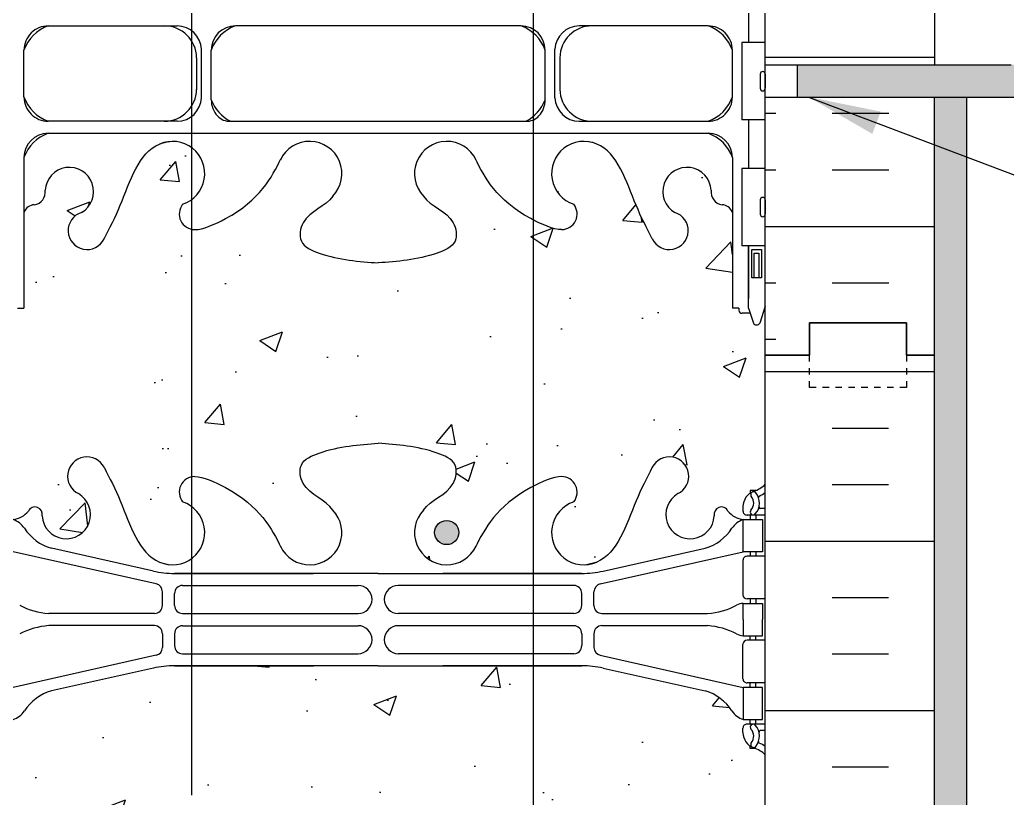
# Model space of a CAD drawing. Header units: inches. Extents: x 56 to 174, y 53 to 139.
# Drawn here: x 136.2 to 151.5, y 81.92 to 93.99 of the extents above; entities that cross this region are included whole.
import ezdxf

# ---------------------------------------------------------------- set-up
doc = ezdxf.new("R2010")
doc.units = ezdxf.units.IN
doc.header["$LTSCALE"] = 0.5
doc.header["$MEASUREMENT"] = 0
doc.linetypes.add('DASHED2', pattern=[0.375, 0.25, -0.125])
for name, color, linetype in [('HATCH', 12, 'Continuous'), ('line25', 2, 'Continuous'), ('LINE3', 3, 'Continuous'), ('LINE50', 5, 'Continuous'), ('LINE9', 9, 'Continuous'), ('TEXT', 4, 'Continuous'), ('Web_Edge', 9, 'Continuous')]:
    doc.layers.add(name, color=color, linetype=linetype)
doc.styles.add('DIM', font='romans.shx', dxfattribs={"width": 0.7})
doc.dimstyles.new('ext_12', dxfattribs={"dimscale": 12, "dimtxt": 0.09375, "dimasz": 0.09375, "dimexe": 0.09375, "dimexo": 0.0625, "dimgap": 0.0625, "dimtad": 1, "dimdec": 1, "dimzin": 3, "dimdsep": 46, "dimlunit": 4, "dimtxsty": 'DIM', "dimcen": 0.09, "dimdle": 0.09375, "dimclrt": 4, "dimadec": 0, "dimazin": 0, "dimtfac": 1, "dimtdec": 1, "dimtmove": 2, "dimatfit": 3, "dimfxl": 1, "dimfrac": 2, "dimtolj": 1, "dimtzin": 0, "dimarcsym": 0})

msp = doc.modelspace()

# ---------------------------------------------------------------- hatches: boundary and pattern name
at = {"layer": 'HATCH'}
h = msp.add_hatch(dxfattribs=at)
h.set_pattern_fill('AR-CONC', color=256, scale=0.5)
h.set_pattern_definition([(49.99999999999999, (0, 0), (3.586300913003767, -0.3137606749129755), [0.375, -4.125]), (355, (0, 0), (-0.693756668065, 3.760960668500059), [0.3, -3.3]), (100.45144446, (0.298858405, -0.02614672), (2.89254423363556, 3.447199954843147), [0.3187009599999999, -3.505710559999999]), (46.18420000000001, (0, 1), (5.336206653357862, -0.8275964039653827), [0.5625, -6.1875]), (96.63563549, (0.444683725, 0.931033465), (4.673309728371142, 4.870593003872752), [0.47805171, -5.258568799999999]), (351.1841639899999, (0, 1), (4.673309725273866, 4.870593001349951), [0.45, -4.950000005]), (21, (0.5, 0.75), (2.984535260592308, -2.013094453326694), [0.375, -4.125]), (326.0000000000001, (0.5, 0.75), (1.216576659607909, 3.625750225234265), [0.3, -3.3]), (71.45144474, (0.74871127, 0.58224213), (4.201111883649856, 1.612655764031769), [0.31870095, -3.50571056]), (37.50000000000001, (0, 0), (0.06079927658645334, 1.664469269156557), [0, -3.26, 0, -3.35, 0, -3.3125]), (7.499999999999999, (0, 0), (1.315347687210743, 1.972058559411801), [0, -1.91, 0, -3.185, 0, -1.2625]), (327.5, (-1.115, 0), (2.669112180862045, -0.1127743586718988), [0, -1.25, 0, -3.9, 0, -5.175]), (317.5, (-1.615, 0), (2.915930846711931, 0.5005249116615886), [0, -1.625, 0, -2.59, 0, -3.675])])
h.paths.add_polyline_path([(147.7531010958677, 133.7875593779223), (140.6281010958676, 133.7875593779223), (139.6281010958676, 134.7875593779223), (139.6281010958676, 132.7875593779223), (138.6281010958676, 133.7875593779223), (135.7531010958677, 133.7875593779223), (135.7531010958677, 130.9806406030221, 0.0884161506871269), (135.8991040927281, 130.8833289105671), (135.9891040927286, 130.883328910574), (135.9891040927313, 130.8416028506498, -0.2490694201798169), (136.0991040927473, 130.6344796988804), (136.0991040927509, 130.5669796988703, -0.4142135623888804), (136.0366040927509, 130.5044796988669), (135.9891040927531, 130.5044796988669), (135.9891040927576, 130.4344796988669), (136.0941040927422, 130.4344796988669, -0.1686720397609207), (136.2800851486385, 130.2848967499169, 0.1744501189767188), (136.6875181926182, 129.9890896649112), (138.268313768605, 129.6361304522113, 0.05497433642746268), (138.59518422721, 129.6000825358846), (141.7531010958677, 129.6000825358845), (144.9110179645254, 129.6000825358846, 0.0549743364274646), (145.2378884231304, 129.6361304522113), (146.8186839991172, 129.9890896649112, 0.1744501189770132), (147.2261170430974, 130.2848967499177, -0.1686720397603184), (147.4120980989932, 130.4344796988669), (147.5170980989778, 130.4344796988669), (147.5170980989824, 130.5044796988669), (147.4695980989845, 130.5044796988669, -0.4142135623888804), (147.4070980989845, 130.5669796988703), (147.4070980989881, 130.6344796988804, -0.2490694201797487), (147.5170980990041, 130.8416028506498), (147.5170980990069, 130.883328910574), (147.6070980990074, 130.8833289105671, 0.08841615068700534), (147.7531010958677, 130.980640603022)])
h.paths.add_polyline_path([(144.2531010958677, 108.7883187947121), (144.5031010958677, 108.7883187947121), (172.8185799693569, 108.7883187947121), (172.8185799693569, 110.0383187947121), (147.7531010958677, 110.0383187947122), (147.7531010958677, 110.1976207836186, 0.2237756975078196), (147.4788936624031, 110.0407535135488, 0.5205670499999857), (146.9041182355953, 110.0407535135488, 0.5205670499999084), (146.1998159831105, 110.0407535135487, 0.5205670500034661), (146.0702891574331, 110.0407535135493, 0.4583694274445414), (145.7531010958676, 110.0407535135488, 0.4583694274451676), (145.4359130343019, 110.0407535135487, 0.5205670500026323), (145.3063862086246, 110.0407535135492, 0.5205670499995931), (144.6020839561401, 110.0407535135488, 0.5205670500000389), (144.0273085293322, 110.0407535135488, 0.8038850847830303), (143.7531010958676, 110.0407535135488, 0.458369427445166), (143.4359130343019, 110.0407535135487, 0.5205670500030227), (143.3063862086245, 110.0407535135493, 0.520567049999527), (142.6020839561401, 110.0407535135488, 0.5205670500000315), (142.0273085293322, 110.0407535135488, 0.5205670500000089), (141.4201515063982, 110.0407535135488, 0.5205670499999265), (141.1449068363951, 110.0407535135488, 0.5205670500000255), (140.7401353407151, 110.0407535135488, 0.520567050000074), (140.2382190566564, 110.0407535135488, 0.52056704999987), (139.8739246664271, 110.0407535135488, 0.5164636399510898), (139.5045793735269, 110.0396579194784, 0.460454806362427), (139.1864538608737, 110.0407535135486, 0.5205670500016366), (139.0569270351965, 110.040753513549, 0.520567049999829), (138.3526247827118, 110.0407535135488, 0.5205670500000217), (137.777849355904, 110.0407535135488, 0.5205670500000636), (137.1706923329699, 110.0407535135489, 0.5205670499996984), (136.8954476629669, 110.0407535135487, 0.5205670500001534), (136.4906761672868, 110.0407535135488, 0.5205670499999326), (135.9887598832282, 110.0407535135488, 0.3101496759011201), (135.7531010958677, 110.1290384740724), (135.7531010958677, 109.6833187947056), (136.1180536901096, 109.6833187947057), (136.1180536901096, 108.4833187947057), (135.7531010958677, 108.4833187947057), (135.7531010958677, 106.7883187947122, -0.5187515318379288), (136.1233838398553, 106.7907535135488, -0.5205670499999625), (136.4876782300846, 106.7907535135488, -0.5205670500000626), (136.9895945141433, 106.7907535135488, -0.5205670500000578), (137.3943660098234, 106.7907535135488, -0.5205670499993588), (137.6696106798263, 106.7907535135486, -0.520567050000247), (138.2767677027605, 106.7907535135488, -0.5205670499998513), (138.8515431295682, 106.7907535135487, -0.5205670500001505), (139.5558453820531, 106.7907535135488, -0.5205670500004976), (139.6853722077302, 106.7907535135489, -0.4583694274453279), (140.002560269296, 106.7907535135489, -0.4583694274451677), (140.3197483308617, 106.7907535135487, -0.5205670500000248), (140.4492751565386, 106.7907535135487, -0.5205670500001797), (141.1535774090236, 106.7907535135489, -0.5205670499997277), (141.7283528358313, 106.7907535135487, -0.2237756975077084), (142.0025602692955, 106.9476207836186, -0.2237756975080786), (142.2767677027605, 106.7907535135488, -0.520567049999896), (142.8515431295682, 106.7907535135487, -0.5205670500000856), (143.5558453820531, 106.7907535135488, -0.6558949877297164), (143.9066381598657, 106.7907535135488, -0.7283347258019964), (144.2531010958677, 106.7907535135488)])
h.paths.add_polyline_path([(135.7531010958677, 106.7883187947122), (135.0656010958676, 106.7883187947122), (135.0656010958676, 106.2883187947122), (133.5656010958677, 106.2883187947122), (133.5656010958677, 106.7883187947122), (133.1281010958677, 106.7883187947122), (131.1281010958677, 106.7883187947123), (131.1281010958677, 105.2883187947123, -1), (130.6281010958677, 105.2883187947123), (130.6281010958677, 106.7883187947123), (129.3281010958675, 106.7883187947123), (129.3281010958675, 106.7875593779222), (129.3281010958675, 105.0383187947127, 0.07957910678399732), (130.3281010958681, 101.7883187947111), (135.5031010958677, 92.41331879471238), (135.5031010958677, 92.03831879471237), (135.7531010958677, 92.03831879471238)])
h.paths.add_polyline_path([(141.9562260958677, 80.78831879471221), (141.978449432615, 80.76609545796501), (141.978449432615, 80.78831879471221), (142.978449432615, 79.7883187947122), (147.7531010958677, 79.7883187947122), (147.7531010958677, 82.59599698640234, 0.08841615068699947), (147.6070980990074, 82.6933086788572), (147.5170980990069, 82.69330867885033), (147.5170980990041, 82.73503473877452, -0.2490694201797481), (147.4070980989881, 82.94215789054392), (147.4070980989845, 83.00965789055402, -0.4142135623889242), (147.4695980989845, 83.07215789055739), (147.5170980989824, 83.07215789055738), (147.5170980989778, 83.14215789055737), (147.4120980989933, 83.14215789055736, -0.1686720397468385), (147.226117043108, 83.29174083949101, 0.1744501189835248), (146.8186839991173, 83.58754792451309), (145.2378884231304, 83.94050713721299, 0.05497433642748617), (144.9110179645253, 83.97655505353973), (141.7531010958677, 83.97655505353977), (138.5951842272102, 83.97655505353973, 0.05497433642748497), (138.2683137686051, 83.94050713721299), (136.6875181926179, 83.58754792451307, 0.1744501189743885), (136.280085148642, 83.29174083951295, -0.1686720397656019), (136.0941040927422, 83.14215789055736), (135.9891040927576, 83.14215789055737), (135.9891040927531, 83.07215789055738), (136.0366040927509, 83.07215789055739, -0.4142135623886783), (136.0991040927509, 83.00965789055408), (136.0991040927473, 82.94215789054414, -0.2490694201800367), (135.9891040927313, 82.73503473877447), (135.9891040927286, 82.69330867885034), (135.8991040927281, 82.6933086788572, 0.08841615068712), (135.7531010958677, 82.59599698640218), (135.7531010958677, 79.7883187947122), (140.9784494326149, 79.78831879471221), (141.9562260958677, 78.81054213145941)])
edge = h.paths.add_edge_path()
edge.add_line((147.7531010958677, 89.54770747670531), (147.6742132164699, 89.30578464655152))
edge.add_arc((147.6181047158303, 89.31371857792465), 0.05666666666621054, 208.0724869357735, 351.9515430585196, ccw=False)
edge.add_line((147.5681047158307, 89.28705191125826), (147.5191916723524, 89.43705191125865))
edge.add_line((147.5191916723524, 89.43705191125865), (147.3931047158309, 89.43705191125855))
edge.add_arc((147.3931047158308, 89.48705191125856), 0.05000000000000427, 180.0000000003257, 270.00000000003257, ccw=False)
edge.add_line((147.3431047158308, 89.48705191125828), (147.3431047158307, 89.51705191125863))
edge.add_line((147.3431047158307, 89.51705191125863), (147.2431047158308, 89.51705191125858))
edge.add_line((147.2431047158308, 89.51705191125858), (147.2431047158323, 91.00636154717738))
edge.add_arc((147.068819775479, 90.9301107697272), 0.1902351741811459, 23.62968568321267, 81.5172209850564)
edge.add_arc((147.1122759496732, 91.31787122258658), 0.2001991447122074, 172.8928574404402, 265.58992708034606, ccw=False)
edge.add_arc((146.5391031540311, 91.32351358179871), 0.3750000000000593, 2.923707316425135, 239.8675290213976)
edge.add_arc((146.2654521186063, 90.7185751366319), 0.2933208100659864, -151.26450569308832, 73.0731169484115, ccw=False)
edge.add_spline(control_points=[(146.0013662895657, 90.5909202404586), (145.9153612322233, 90.75753442550977), (145.6623555518415, 91.24767229126837), (145.4679699765526, 91.92855590488013), (145.1422650787262, 92.05907186602035)], knot_values=[0, 0, 0, 0, 0.5792108788750416, 1.703895643151128, 1.703895643151128, 1.703895643151128, 1.703895643153065], degree=3, periodic=0)
edge.add_spline(control_points=[(145.1422650787256, 92.05907186602056), (145.0926208978226, 92.07896520514068), (145.0383907632098, 92.09144953997735), (144.9816369158729, 92.0998565989468)], knot_values=[1.703895643151128, 1.703895643151128, 1.703895643151128, 1.703895643153065, 1.875320924960458, 1.875320924960458, 1.875320924960458, 1.875320924960458], degree=3, periodic=0)
edge.add_arc((144.9406031540309, 91.60154321322537), 0.5000000000000013, 85.29258300199561, 251.7936654900509)
edge.add_arc((144.5942700559052, 90.9767943624543), 0.242027017484358, -90.00000000000671, 38.23270834702498, ccw=False)
edge.add_spline(control_points=[(144.5942700559052, 90.73476734496994), (144.4732954945047, 90.73278855794676), (143.653976250485, 91.08420346404858), (143.4088863907899, 91.53143544358385), (143.2694223610739, 91.81141967050299)], knot_values=[0.038125052948749, 0.038125052948749, 0.038125052948749, 0.038125052948749, 0.3206625196127232, 1.237397781293374, 1.237397781293374, 1.237397781293374, 1.237397781293374], degree=3, periodic=0)
edge.add_spline(control_points=[(143.2600355949043, 91.830308750978), (143.263142267588, 91.8240449139982), (143.2662700824349, 91.8177481001315), (143.2694223610739, 91.81141967050299)], knot_values=[1.237397781293374, 1.237397781293374, 1.237397781293374, 1.237397781293374, 1.258118572087025, 1.258118572087025, 1.258118572087025, 1.258118572087025], degree=3, periodic=0)
edge.add_arc((142.8156031540315, 91.60154321322533), 0.4999999999999981, 28.01829981735136, 224.1875067117059)
edge.add_spline(control_points=[(142.4570718506465, 91.25303883090986), (142.5647002238469, 91.09007040404065), (142.9246835353005, 90.99940550275544), (143.0013507818866, 90.50384000780876), (142.4531913675304, 90.26798731932773), (142.0493977941368, 90.23950749131949), (141.7531031540315, 90.21860963423113)], knot_values=[0.2294066276059699, 0.2294066276059699, 0.2294066276059699, 0.2294066276059699, 0.8444317149509691, 1.128849112252439, 1.464330773214601, 2.389004302115073, 2.389004302115073, 2.389004302115073, 2.389004302115073], degree=3, periodic=0)
edge.add_spline(control_points=[(141.7531031540315, 90.21860963423113), (141.4568085139262, 90.23950749131949), (141.0530149405326, 90.26798731932773), (140.5048555261764, 90.50384000780876), (140.581522772762, 90.99940550275544), (140.9415060842156, 91.09007040404065), (141.049134457416, 91.25303883090986)], knot_values=[0.2294066276059699, 0.2294066276059699, 0.2294066276059699, 0.2294066276059699, 1.154080156506442, 1.489561817468604, 1.773979214770074, 2.389004302115073, 2.389004302115073, 2.389004302115073, 2.389004302115073], degree=3, periodic=0)
edge.add_arc((140.6906031540315, 91.60154321322533), 0.4999999999999979, 315.8124932879268, 515.2183545820416)
edge.add_spline(control_points=[(140.2461707131583, 91.830308750978), (140.2430640404766, 91.82404491400231), (140.2399362256317, 91.81774810013978), (140.2367839469949, 91.81141967051548)], knot_values=[1.237397781306984, 1.237397781306984, 1.237397781306984, 1.237397781306984, 1.258118572087025, 1.258118572087025, 1.258118572087025, 1.258118572087025], degree=3, periodic=0)
edge.add_spline(control_points=[(140.2367839469949, 91.81141967051548), (140.0973199172782, 91.53143544359399), (139.8522300575868, 91.08420346405259), (139.0329108135578, 90.73278855794676), (138.9119362521573, 90.73476734496994)], knot_values=[0.03812505294874891, 0.03812505294874891, 0.03812505294874891, 0.03812505294874891, 0.9548603146430098, 1.237397781306984, 1.237397781306984, 1.237397781306984, 1.237397781306984], degree=3, periodic=0)
edge.add_arc((138.9119362521578, 90.9767943624543), 0.2420270174843579, 141.7672916529037, 269.99999999988563, ccw=False)
edge.add_arc((138.5656031540315, 91.60154321322531), 0.5000000000000013, 288.2063345100552, 454.7074169979457)
edge.add_spline(control_points=[(138.5245693921901, 92.0998565989468), (138.4678155448539, 92.09144953997753), (138.4135854102429, 92.07896520514134), (138.3639412293412, 92.05907186602226)], knot_values=[1.703895643153065, 1.703895643153065, 1.703895643153065, 1.703895643153065, 1.875320924956815, 1.875320924956815, 1.875320924956815, 1.875320924960458], degree=3, periodic=0)
edge.add_spline(control_points=[(138.3639412293401, 92.05907186602185), (138.0382363315108, 91.92855590488313), (137.8438507562213, 91.24767229126893), (137.5908450758392, 90.75753442550977), (137.5048400184968, 90.5909202404586)], knot_values=[0, 0, 0, 3.643751966819764e-12, 1.124684764281667, 1.703895643156708, 1.703895643156708, 1.703895643156708, 1.703895643156708], degree=3, periodic=0)
edge.add_arc((137.2407541894551, 90.71857513663173), 0.2933208100657434, 106.92688305160391, 334.2016147195222, ccw=False)
edge.add_arc((136.9671031540308, 91.32351358179847), 0.3749999999999956, 300.132470978527, 537.0762926847506)
edge.add_arc((136.3939303583878, 91.31787122258322), 0.2001991447122075, -85.59237301148852, 7.1071425582412076, ccw=False)
edge.add_arc((136.4373824162006, 90.93011076972743), 0.1902351741811435, 98.48412032802847, 156.368369114964)
edge.add_line((136.2631000646751, 91.00636746413815), (136.2630974759046, 89.51705191125856))
edge.add_line((136.2630974759046, 89.51705191125856), (136.1630974759047, 89.51705191125862))
edge.add_line((136.1630974759047, 89.51705191125862), (136.1630974759045, 89.48705191125856))
edge.add_arc((136.1130974759045, 89.48705191125856), 0.05000000000000426, -90.00000000003263, 0, ccw=False)
edge.add_line((136.1130974759045, 89.43705191125855), (135.9870105193829, 89.43705191125865))
edge.add_line((135.9870105193829, 89.43705191125865), (135.9442059765453, 89.30578464655633))
edge.add_arc((135.888097475905, 89.31371857792465), 0.05666666666621054, 208.0724869308239, 351.95154306343505, ccw=False)
edge.add_line((135.8380974759031, 89.28705191126258), (135.7531010958677, 89.54770747670513))
edge.add_line((135.7531010958677, 89.54770747670513), (135.7531010958677, 88.78831879471237))
edge.add_line((135.7531010958677, 88.78831879471237), (135.7531010958677, 86.78831879471227))
edge.add_arc((136.0991040927573, 87.14926467174007), 0.5000000000000022, 226.2108888296144, 246.421821518143)
edge.add_line((135.8991040927281, 86.69100710225725), (135.9891040927286, 86.69100710226415))
edge.add_line((135.9891040927286, 86.69100710226415), (135.9891040927313, 86.64928104233998))
edge.add_arc((135.8491040927473, 86.44215789055706), 0.2500000000000004, 3.038678642042214e-09, 55.944202261869975, ccw=False)
edge.add_line((136.0991040927473, 86.44215789057031), (136.0991040927509, 86.37465789056043))
edge.add_arc((136.0366040927509, 86.37465789055706), 0.06250000000000266, -90.00000000002598, 3.087507138843648e-09, ccw=False)
edge.add_line((136.0366040927509, 86.31215789055706), (135.9891040927531, 86.31215789055707))
edge.add_line((135.9891040927531, 86.31215789055707), (135.9891040927576, 86.24215789055707))
edge.add_line((135.9891040927576, 86.24215789055707), (136.0941040927432, 86.24215789055707))
edge.add_arc((136.0565684106733, 86.59170923988955), 0.3515609097277677, 276.1290753697719, 321.5331406385931)
edge.add_arc((136.4337948366567, 86.32341011895065), 0.1133920476497552, -12.184427697726676, 154.0569440560297, ccw=False)
edge.add_arc((136.9191444116347, 86.31860500723509), 0.3749999999999991, 182.9237073154799, 419.8675290215634)
edge.add_arc((137.2391079631062, 86.91229596449806), 0.2998437988832249, 27.596968583671014, 243.9425150270701, ccw=False)
edge.add_spline(control_points=[(137.5048379603334, 87.05119834857537), (137.5908430176756, 86.88458416352417), (137.8438486980576, 86.39444629776507), (138.0382342733467, 85.71356268415212), (138.3639391711748, 85.58304672301284)], knot_values=[0, 0, 0, 0, 0.5792108788750416, 1.703895643153065, 1.703895643153553, 1.703895643153553, 1.703895643153553], degree=3, periodic=0)
edge.add_spline(control_points=[(138.363939171175, 85.5830467230128), (138.4135833520774, 85.56315338389307), (138.4678134866895, 85.55066904905657), (138.5245673340263, 85.54226199008717)], knot_values=[1.703895643153065, 1.703895643153553, 1.703895643153553, 1.703895643153553, 1.875320924960458, 1.875320924960458, 1.875320924960458, 1.875320924960458], degree=3, periodic=0)
edge.add_arc((138.5656010958682, 86.0405753758086), 0.5000000000000042, 265.2925830019988, 431.7936654900586)
edge.add_arc((138.9119341939938, 86.66532422657967), 0.2420270174843603, 90, 218.2327083470128, ccw=False)
edge.add_spline(control_points=[(138.9119341939938, 86.90735124406403), (139.0329087553942, 86.90933003108721), (139.8522279994163, 86.55791512498443), (140.0973178591105, 86.11068314544784), (140.2367818888267, 85.83069891852813)], knot_values=[0.038125052948749, 0.038125052948749, 0.038125052948749, 0.038125052948749, 0.3206625196127232, 1.237397781296455, 1.237397781296455, 1.237397781296455, 1.237397781296455], degree=3, periodic=0)
edge.add_spline(control_points=[(140.2461686549948, 85.81180983805594), (140.2430619823116, 85.81807367503481), (140.2399341674652, 85.82437048890057), (140.2367818888267, 85.83069891852813)], knot_values=[1.237397781296455, 1.237397781296455, 1.237397781296455, 1.237397781296455, 1.258118572087025, 1.258118572087025, 1.258118572087025, 1.258118572087025], degree=3, periodic=0)
edge.add_arc((140.6906010958677, 86.04057537580863), 0.5000000000000001, 208.0182998162571, 404.1875067117531)
edge.add_spline(control_points=[(141.0491323992527, 86.38907975812411), (140.941504026052, 86.55204818499332), (140.5815207145984, 86.64271308627853), (140.5048534680126, 87.13827858122524), (141.0530128823688, 87.37413126970627), (141.4568064557624, 87.40261109771451), (141.7531010958677, 87.42350895480284)], knot_values=[0.2294066276059699, 0.2294066276059699, 0.2294066276059699, 0.2294066276059699, 0.8444317149509691, 1.128849112252439, 1.464330773214601, 2.389004302115073, 2.389004302115073, 2.389004302115073, 2.389004302115073], degree=3, periodic=0)
edge.add_spline(control_points=[(141.7531010958677, 87.42350895480284), (142.049395735973, 87.40261109771451), (142.4531893093666, 87.37413126970627), (143.0013487237228, 87.13827858122524), (142.924681477137, 86.64271308627853), (142.5646981656834, 86.55204818499332), (142.4570697924828, 86.38907975812411)], knot_values=[0.2294066276059699, 0.2294066276059699, 0.2294066276059699, 0.2294066276059699, 1.154080156506442, 1.489561817468604, 1.773979214770074, 2.389004302115073, 2.389004302115073, 2.389004302115073, 2.389004302115073], degree=3, periodic=0)
edge.add_arc((142.8156010958677, 86.04057537580864), 0.5000000000000001, 135.8124932882481, 335.2183545834886)
edge.add_spline(control_points=[(143.2600335367406, 85.81180983805594), (143.2631402094238, 85.81807367503482), (143.2662680242703, 85.82437048890058), (143.2694203029088, 85.83069891852814)], knot_values=[1.237397781296409, 1.237397781296409, 1.237397781296409, 1.237397781296409, 1.258118572087025, 1.258118572087025, 1.258118572087025, 1.258118572087025], degree=3, periodic=0)
edge.add_spline(control_points=[(143.2694203029088, 85.83069891852814), (143.408884332625, 86.11068314544787), (143.6539741923192, 86.55791512498445), (144.4732934363413, 86.90933003108721), (144.5942679977416, 86.90735124406403)], knot_values=[0.03812505294874891, 0.03812505294874891, 0.03812505294874891, 0.03812505294874891, 0.9548603146324343, 1.237397781296409, 1.237397781296409, 1.237397781296409, 1.237397781296409], degree=3, periodic=0)
edge.add_arc((144.594267997741, 86.66532422657967), 0.2420270174843638, -38.2327083471406, 89.99999999983862, ccw=False)
edge.add_arc((144.9406010958677, 86.04057537580866), 0.5000000000000042, 108.2063345101139, 274.7074169979521)
edge.add_spline(control_points=[(144.9816348577092, 85.54226199008717), (145.0383887050459, 85.55066904905657), (145.092618839658, 85.56315338389307), (145.1422630205604, 85.5830467230128)], knot_values=[1.703895643153065, 1.703895643153065, 1.703895643153065, 1.703895643153065, 1.87532092495997, 1.87532092495997, 1.87532092495997, 1.875320924960458], degree=3, periodic=0)
edge.add_spline(control_points=[(145.1422630205606, 85.58304672301284), (145.4679679183887, 85.71356268415212), (145.6623534936778, 86.39444629776507), (145.9153591740599, 86.88458416352417), (146.0013642314021, 87.05119834857537)], knot_values=[0, 0, 0, 4.884981308350689e-13, 1.124684764278512, 1.703895643153553, 1.703895643153553, 1.703895643153553, 1.703895643153553], degree=3, periodic=0)
edge.add_arc((146.2670942286292, 86.91229596449796), 0.2998437988832249, -63.94251502795902, 153.0630890049613, ccw=False)
edge.add_arc((146.5870577801007, 86.31860500723536), 0.3749999999999989, 120.1324709791777, 357.0762926849397)
edge.add_arc((147.0724073550809, 86.3234101189442), 0.1133920476497552, 25.94305594869752, 192.1844276928369, ccw=False)
edge.add_arc((147.4496337810617, 86.59170923988961), 0.3515609097277677, 218.4668593610083, 263.8709246302982)
edge.add_line((147.4120980989923, 86.24215789055707), (147.5170980989778, 86.24215789055707))
edge.add_line((147.5170980989778, 86.24215789055707), (147.5170980989824, 86.31215789055707))
edge.add_line((147.5170980989824, 86.31215789055707), (147.4695980989845, 86.31215789055706))
edge.add_arc((147.4695980989845, 86.37465789055706), 0.06250000000000266, 179.9999999969125, 270.00000000002603, ccw=False)
edge.add_line((147.4070980989845, 86.37465789056043), (147.4070980989881, 86.44215789057053))
edge.add_arc((147.6570980989881, 86.44215789055707), 0.2500000000000004, 124.05579773814799, 179.9999999969157, ccw=False)
edge.add_line((147.5170980990041, 86.64928104233994), (147.5170980990069, 86.69100710226415))
edge.add_line((147.5170980990069, 86.69100710226415), (147.6070980990074, 86.69100710225725))
edge.add_arc((147.4070980989781, 87.14926467174004), 0.5000000000000028, 293.5781784818613, 313.7891111703648)
edge.add_line((147.7531010958677, 86.78831879471213), (147.7531010958677, 88.7883187947122))
edge.add_line((147.7531010958677, 88.7883187947122), (147.7531010958677, 89.54770747670531))
h = msp.add_hatch(dxfattribs=at)
h.set_pattern_fill('INSUL', color=256, scale=7, style=0)
h.set_pattern_definition([(180, (3073.914682807353, -308.2211952679995), (0, 2.625), []), (180, (3073.914682807353, -307.3461952679995), (0, 2.625), [0.875, -0.875]), (180, (3073.914682807353, -306.4711952679995), (0, 2.625), [0.875, -0.875])])
h.paths.add_polyline_path([(150.3781010958677, 103.2883187947121), (147.7531010958677, 103.2883187947121), (147.7531010958677, 88.78831879471214), (148.4406010958677, 88.78831879471225), (148.4406010958677, 89.28831879471225), (149.9406010958672, 89.28831879471214), (149.9406010958677, 88.7883187947122), (150.3781010958677, 88.7883187947122)])
h = msp.add_hatch(dxfattribs=at)
h.set_pattern_fill('AR-SAND', color=256, scale=0.25, style=0)
h.set_pattern_definition([(37.50000000000001, (149.5046821576034, 92.9986807300545), (-0.01574833952740204, 0.4817059422532897), [0, -0.38, 0, -0.425, 0, -0.40625]), (7.499999999999999, (149.5046821576034, 92.9986807300545), (0.4424441763169318, 0.7055365163074351), [0, -0.205, 0, -0.3425, 0, -0.13125]), (327.5, (149.1971821576034, 92.9986807300545), (0.7785354654378738, 0.001414763384241235), [0, -0.125, 0, -0.45, 0, -0.5875]), (317.5, (149.1971821576034, 92.9986807300545), (0.7515316511430734, 0.2194188912335623), [0, -0.0625, 0, -0.295, 0, -0.3375])])
h.paths.add_polyline_path([(150.3781010958677, 93.28831879471213), (148.2531010958676, 93.28831879471211), (148.2531010958676, 92.78831879471214), (150.3781010958677, 92.78831879471214)])
h.paths.add_polyline_path([(172.8185799693569, 93.28831879471214), (151.5656010958677, 93.28831879471214), (150.3781010958677, 93.28831879471213), (150.3781010958677, 92.78831879471214), (172.8185799693569, 92.78831879471214)])
h.paths.add_polyline_path([(150.8781010958677, 92.78831879471214), (150.3781010958677, 92.78831879471214), (150.3781010958677, 79.78831879471221), (150.8781010958677, 79.78831879471221)])
at = {"layer": 'LINE3'}
msp.add_hatch(color=256, dxfattribs=at).paths.add_polyline_path([(143.0031010958677, 86.04057537580864, 1), (142.6281010958677, 86.04057537580864, 1)])

# ---------------------------------------------------------------- linework, layer by layer
at = {"layer": 'HATCH'}
for p, q in [((150.3781010958674, 88.52880473200086), (147.7531010958674, 88.52880473200086)), ((149.6646828073518, 87.65380473200086), (148.7896828073518, 87.65380473200086)), ((149.6646828073518, 86.77880473200086), (148.7896828073518, 86.77880473200086)), ((150.3781010958674, 85.90380473200086), (147.7531010958674, 85.90380473200086)), ((149.6646828073518, 85.02880473200086), (148.7896828073518, 85.02880473200086)), ((149.6646828073518, 84.15380473200086), (148.7896828073518, 84.15380473200086)), ((150.3781010958674, 83.27880473200086), (147.7531010958674, 83.27880473200086)), ((149.6646828073518, 82.40380473200086), (148.7896828073518, 82.40380473200086))]:
    msp.add_line(p, q, dxfattribs=at)
at = {"layer": 'line25'}
for p, q in [((147.7531010958677, 88.7883187947122), (147.7531010958677, 103.2883187947121)), ((147.7530928681057, 93.63331879470591), (147.3881402738637, 93.63331879470597)), ((147.3881402738637, 93.63331879470591), (147.3881402738637, 92.43331879470587)), ((147.6730892481426, 93.14331879470585), (147.6730892481417, 92.92331879470593)), ((147.7530892481426, 93.14331879470579), (147.7530892481426, 92.92331879470593)), ((147.7530928681057, 93.08831879470578), (147.7530892481421, 93.08831879470578)), ((147.7530928681057, 92.97831879470577), (147.7530892481421, 92.97831879470577)), ((147.7130892481426, 92.88331879470591), (147.7130892481417, 92.88331879470586)), ((147.7530928681057, 92.43331879470593), (147.3881402738637, 92.43331879470593)), ((147.7530928681057, 91.68331879470593), (147.3881402738637, 91.68331879470598)), ((147.3881402738637, 91.68331879470593), (147.3881402738637, 90.48331879470588)), ((147.7130892481426, 91.23331879470582), (147.7130892481426, 91.23331879470588)), ((147.6730892481426, 91.19331879470586), (147.6730892481417, 90.97331879470595)), ((147.7530892481426, 91.1933187947058), (147.7530892481426, 90.97331879470595)), ((147.7530928681057, 91.1383187947058), (147.7530892481421, 91.1383187947058)), ((147.7130892481426, 90.93331879470593), (147.7130892481417, 90.93331879470587)), ((147.7530928681057, 91.02831879470578), (147.7530892481421, 91.02831879470578)), ((147.7530928681057, 90.48331879470594), (147.3881402738637, 90.48331879470594)), ((147.7531010958677, 79.7883187947122), (147.7531010958677, 88.7883187947122))]:
    msp.add_line(p, q, dxfattribs=at)
for centre, start, end in [((147.7130892481426, 93.14331879470585), 90, 180), ((147.7130892481426, 93.14331879470585), 359.9999999999121, 90.00000000005213), ((147.7130892481417, 92.92331879470588), 179.999999999899, 270), ((147.7130892481426, 92.92331879470593), 269.9999999999218, 0), ((147.7130892481426, 91.19331879470586), 90, 180), ((147.7130892481426, 91.19331879470586), 359.9999999999121, 90.00000000005213), ((147.7130892481417, 90.97331879470589), 179.999999999899, 270), ((147.7130892481426, 90.97331879470595), 269.9999999999218, 0)]:
    msp.add_arc(centre, 0.04, start, end, dxfattribs=at)
at = {"layer": 'LINE3'}
for p, q in [((138.8612356115198, 132.2433809119215), (138.8612356115198, 81.97142973928595)), ((144.1572306788986, 104.9500990065161), (144.1572306788986, 79.78831879471221))]:
    msp.add_line(p, q, dxfattribs=at)
msp.add_circle((142.8156010958677, 86.04057537580864), 0.1875, dxfattribs=at)
at = {"layer": 'LINE50'}
for p, q in [((150.3781010958677, 103.2883187947121), (150.3781010958677, 93.28831879471213)), ((150.3781010958677, 88.7883187947122), (150.3781010958677, 92.78831879471214)), ((150.3781010958677, 79.7883187947122), (150.3781010958677, 88.7883187947122))]:
    msp.add_line(p, q, dxfattribs=at)
for points in [[(150.3781010958677, 88.7883187947122), (149.9406010958677, 88.7883187947122), (149.9406010958677, 89.2883187947122), (148.4406010958677, 89.2883187947122), (148.4406010958677, 88.7883187947122), (147.7531010958677, 88.7883187947122)], [(147.7531010958677, 88.7883187947122), (148.4406010958677, 88.7883187947122), (148.4406010958677, 89.2883187947122), (149.9406010958677, 89.2883187947122), (149.9406010958677, 88.7883187947122), (150.3781010958677, 88.7883187947122)]]:
    msp.add_lwpolyline(points, dxfattribs=at)
at = {"layer": 'LINE9'}
for p, q in [((147.7531010958677, 93.28831879471211), (151.5656010958677, 93.28831879471214)), ((148.2531010958676, 92.78831879471214), (148.2531010958676, 93.28831879471211)), ((147.7531010958677, 92.78831879471214), (172.8185799693569, 92.78831879471214)), ((150.8781010958677, 79.7883187947122), (150.8781010958677, 92.78831879471214))]:
    msp.add_line(p, q, dxfattribs=at)
at = {"layer": 'LINE9', "linetype": 'DASHED2', "ltscale": 0.15}
msp.add_lwpolyline([(149.9406010958677, 88.7883187947122), (149.9406010958677, 88.7883187947122), (149.9406010958677, 88.2883187947122), (148.4406010958677, 88.2883187947122), (148.4406010958677, 88.7883187947122), (148.4406010958677, 88.7883187947122)], dxfattribs=at)
at = {"layer": 'Web_Edge'}
for p, q in [((136.6381057036652, 93.8901079403433), (138.6383333303894, 93.8901079403433)), ((143.96558783318, 93.8901079403433), (139.5406143585004, 93.89010794034327)), ((146.8680964880151, 93.8901079403433), (144.867868861291, 93.8901079403433)), ((139.0130979029728, 92.77575731332014), (139.0130979029733, 93.52839384024053)), ((144.4931042887076, 92.77575731332014), (144.4931042887071, 93.52839384024053)), ((136.2631057036639, 92.78904321322626), (136.2631057036639, 93.5151079403439)), ((138.9382837022746, 93.39715248742773), (138.9381358598885, 92.8999921813082)), ((139.1656143585005, 92.74550573641231), (139.1656143585006, 93.51510794034404)), ((144.3405878331799, 92.74550573641231), (144.3405878331798, 93.51510794034404)), ((144.5679184894059, 93.39715248742773), (144.5680663317919, 92.8999921813082)), ((147.2430964880164, 92.78904321322626), (147.2430964880164, 93.5151079403439)), ((138.6383333303894, 92.41404321322672), (136.6381057036653, 92.41404321322675)), ((139.4643879455953, 92.41404321322672), (144.0756399846611, 92.41404321322675)), ((144.867868861291, 92.41404321322672), (146.868096488015, 92.41404321322675)), ((136.6381057036564, 92.22654321322658), (146.8680964880232, 92.22654321322686)), ((136.2631015338033, 91.85155462768621), (136.2630974759046, 89.51705191125858)), ((147.2431047158333, 91.85154321322425), (147.2431047158308, 89.51705191125858)), ((147.4931047158308, 89.5170519112592), (147.4931047158308, 90.48331879470594)), ((147.7531010958676, 89.54770747670513), (147.6681047158309, 89.28705191125856)), ((136.1630974759047, 89.51705191125863), (136.2630974759046, 89.51705191125858)), ((147.3431047158307, 89.51705191125863), (147.2431047158308, 89.51705191125858)), ((147.3431047158307, 89.51705191125863), (147.3431047158308, 89.48705191125855)), ((147.3431047158307, 89.48705191125866), (147.3431047158307, 89.48705191125855)), ((147.5191916723525, 89.43705191125865), (147.3931047158308, 89.43705191125854)), ((147.4931047158308, 89.51705191125858), (147.5681047158306, 89.28705191125856)), ((147.6070980990075, 86.69100710225725), (147.5170980990069, 86.69100710226415)), ((147.5170980990069, 86.69100710226415), (147.5170980990041, 86.64928104234001)), ((147.4070980989881, 86.44215789057613), (147.4070980989845, 86.37465789055993)), ((147.7531010958673, 86.41215789055703), (147.6752225625987, 86.41215789055714)), ((147.7531010958673, 86.31215789055715), (147.4695980989845, 86.31215789055706)), ((147.5170980989824, 86.31215789055703), (147.5170980989778, 86.24215789055707)), ((147.6070980990075, 86.31215789055703), (147.6070980990075, 86.24215789055707)), ((138.3116673841735, 85.24552804110324), (136.0941040927432, 85.74215789055707)), ((138.2683137686048, 85.44380864390145), (136.6875181926183, 85.79676785660128)), ((145.1945348075618, 85.24552804110324), (147.4120980989923, 85.74215789055707)), ((145.2378884231306, 85.44380864390145), (146.8186839991171, 85.79676785660128)), ((147.5170980989441, 85.74215789055707), (147.5170980989396, 85.67215789055719)), ((147.6070980990075, 85.74215789055707), (147.6070980990075, 85.67215789055713)), ((147.4070980989845, 85.60965789055719), (147.4070980989845, 85.07465789055716)), ((147.7531010958673, 85.67215789055707), (147.4695980989845, 85.67215789055719)), ((138.5951842272101, 85.40776072757474), (140.7531052097505, 85.40776072757468)), ((141.7531010958677, 85.40776072757465), (138.5951842272101, 85.4077607275746)), ((141.7531010958677, 85.40776072757465), (144.9110179645253, 85.4077607275746)), ((144.9110179645253, 85.40776072757474), (142.7530969819849, 85.40776072757468)), ((138.4093499364189, 84.91126167757461), (138.4093499364193, 85.1235495305033)), ((138.7218498464185, 85.22112721252314), (141.4411309239017, 85.22112721252329)), ((144.784352345317, 85.22112721252314), (142.0650712678337, 85.22112721252329)), ((145.0968522553166, 84.91126167757461), (145.0968522553161, 85.1235495305033)), ((138.5968498464175, 84.91212891252299), (138.5968498464185, 85.09612721252314)), ((144.9093523453179, 84.91212891252299), (144.909352345317, 85.09612721252314)), ((147.7531010958673, 85.0121578905571), (147.4695980989845, 85.01215789055716)), ((147.5170980988969, 85.01215789055716), (147.5170980988923, 84.94215789055723)), ((147.607098099008, 85.01215789055722), (147.607098099008, 84.94215789055723)), ((138.2843499364189, 84.78626167757461), (136.6468281926198, 84.78626167757461)), ((138.7218498464175, 84.78712891252322), (141.4411309239017, 84.78712891252333)), ((144.7843523453179, 84.78712891252322), (142.0650712678337, 84.78712891252333)), ((145.2218522553166, 84.78626167757461), (146.8593739991155, 84.78626167757461)), ((138.2843499364189, 84.59805410353984), (136.6468281926198, 84.59805410353984)), ((138.7218498464175, 84.59718686859124), (141.4411309239017, 84.59718686859112)), ((144.7843523453179, 84.59718686859124), (142.0650712678337, 84.59718686859112)), ((145.2218522553166, 84.59805410353984), (146.8593739991155, 84.59805410353984)), ((138.4093499364189, 84.47305410353984), (138.4093499364193, 84.26076625061116)), ((138.5968498464175, 84.47218686859146), (138.5968498464185, 84.28818856859131)), ((144.9093523453179, 84.47218686859146), (144.909352345317, 84.28818856859131)), ((145.0968522553166, 84.47305410353984), (145.0968522553161, 84.26076625061116)), ((147.7531010958673, 84.37215789055735), (147.4695980989845, 84.37215789055729)), ((147.5170980988969, 84.37215789055729), (147.5170980988923, 84.44215789055723)), ((147.607098099008, 84.3721578905572), (147.607098099008, 84.44215789055723)), ((147.4070980989845, 83.77465789055724), (147.4070980989845, 84.30965789055729)), ((138.3116673841735, 84.13878774001118), (136.0941040927432, 83.64215789055739)), ((138.7218498464185, 84.16318856859128), (141.4411309239017, 84.1631885685912)), ((144.784352345317, 84.16318856859128), (142.0650712678337, 84.1631885685912)), ((145.1945348075618, 84.13878774001118), (147.4120980989923, 83.64215789055739)), ((138.2683137686048, 83.940507137213), (136.6875181926183, 83.58754792451315)), ((138.5951842272101, 83.97655505353971), (140.7531052097505, 83.97655505353977)), ((141.7531010958677, 83.97655505353977), (138.5951842272101, 83.97655505353988)), ((141.7531010958677, 83.97655505353977), (144.9110179645253, 83.97655505353988)), ((144.9110179645253, 83.97655505353971), (142.7530969819849, 83.97655505353977)), ((145.2378884231306, 83.940507137213), (146.8186839991171, 83.58754792451315)), ((147.7531010958673, 83.71215789055738), (147.4695980989845, 83.71215789055726)), ((147.5170980989441, 83.64215789055739), (147.5170980989396, 83.71215789055726)), ((147.6070980990075, 83.64215789055739), (147.6070980990075, 83.71215789055732)), ((147.5170980989824, 83.07215789055742), (147.5170980989778, 83.14215789055736)), ((147.6070980990075, 83.07215789055742), (147.6070980990075, 83.14215789055736)), ((147.4070980989881, 82.94215789053833), (147.4070980989845, 83.00965789055452)), ((147.7531010958673, 83.07215789055734), (147.4695980989845, 83.07215789055739)), ((147.7531010958673, 82.97215789055743), (147.6752225625987, 82.97215789055731)), ((147.5170980990069, 82.69330867885033), (147.5170980990041, 82.73503473877447)), ((147.6070980990075, 82.6933086788572), (147.5170980990069, 82.69330867885033))]:
    msp.add_line(p, q, dxfattribs=at)
for points in [[(147.4931047158308, 94.38331879470597), (147.4931047158308, 93.63331879470594)], [(147.4931047158308, 92.43331879470593), (147.4931047158308, 91.68331879470595)], [(147.4931047158308, 90.48331879470594), (147.4931047158308, 89.66705191125855)], [(147.4120980989073, 84.69215789055723), (147.4120980989073, 84.94215789055723), (147.7120980989075, 84.94215789055723), (147.7120980989075, 84.69215789055723)], [(147.4120980989073, 84.69215789055723), (147.4120980989073, 84.44215789055723), (147.7120980989075, 84.44215789055723), (147.7120980989075, 84.69215789055723)]]:
    msp.add_lwpolyline(points, dxfattribs=at)
for points in [[(147.5431047158305, 90.42705191125866), (147.6931047158306, 90.42705191125866), (147.6931047158306, 89.98705191125866), (147.5431047158305, 89.98705191125866)], [(147.5831047158304, 90.36705191125866), (147.6531047158306, 90.36705191125866), (147.6531047158306, 89.98705191125866), (147.5831047158304, 89.98705191125866)], [(147.7120980989925, 85.74215789055707), (147.4120980989923, 85.74215789055707), (147.4120980989923, 86.24215789055707), (147.7120980989925, 86.24215789055707)], [(147.7120980989925, 83.64215789055739), (147.4120980989923, 83.64215789055739), (147.4120980989923, 83.14215789055736), (147.7120980989925, 83.14215789055736)]]:
    msp.add_lwpolyline(points, close=True, dxfattribs=at)
for centre, radius, start, end in [((136.8449140524918, 93.30829959151426), 0.6174711717250514, 109.5681561993794, 160.4318438006114), ((136.6381057036634, 93.51510794034262), 0.375, 90, 180.0000000000114), ((138.4383333303808, 93.39010794034296), 0.5000000000003004, 0.8072723421047263, 89.99999999999024), ((138.6383333303894, 93.5151079403433), 0.375, 2.030360886159716, 90), ((139.7474227073286, 93.30829959151485), 0.6174711717250514, 109.5681561993794, 160.4318438006015), ((139.5406143585002, 93.5151079403433), 0.375, 90, 179.9999999999984), ((143.7587794843518, 93.30829959151485), 0.6174711717250514, 19.56815619939993, 70.43184380062064), ((143.9655878331803, 93.5151079403433), 0.375, 1.628443996909321e-12, 90), ((144.867868861291, 93.5151079403433), 0.375, 90, 177.9696391138403), ((145.0678688612996, 93.39010794034296), 0.5000000000003004, 90.00000000000978, 179.1927276578953), ((146.6612881391885, 93.30829959151426), 0.6174711717250514, 19.56815619938864, 70.43184380062064), ((146.8680964880169, 93.51510794034262), 0.375, 359.9999999999886, 90), ((138.4383333303808, 92.91404321322706), 0.5000000000003004, 270.0000000000098, 359.1927276578953), ((145.0678688612996, 92.91404321322706), 0.5000000000003004, 180.8072723421031, 269.9999999999902), ((136.8449140524918, 92.99585156205576), 0.6174711717250514, 199.5681561993887, 250.4318438006206), ((136.6381057036634, 92.7890432132274), 0.375, 179.9999999999886, 270), ((138.6383333303894, 92.78904321322672), 0.375, 270, 357.9696391138403), ((144.867868861291, 92.78904321322672), 0.375, 182.0303608861597, 270), ((146.6612881391885, 92.99585156205576), 0.6174711717250514, 289.5681561993794, 340.4318438006113), ((146.8680964880169, 92.7890432132274), 0.375, 270, 1.139910797836525e-11), ((139.7487125137346, 92.96974441971453), 0.6242149396959077, 200.9118928518814, 242.9034405407667), ((139.5417734242329, 92.74584313639228), 0.3761592170496542, 180.051392088681, 221.6295924830816), ((143.7574896779458, 92.96974441971453), 0.6242149396959077, 297.0965594592333, 339.0881071481185), ((143.9644287674475, 92.74584313639228), 0.3761592170496542, 318.3704075169184, 359.9486079113189), ((139.4474750763075, 92.6634704668548), 0.25, 221.6295924830816, 273.8791068972022), ((144.0587271153729, 92.6634704668548), 0.25, 266.1208931027978, 318.3704075169184), ((136.8449359467434, 91.64470020421514), 0.6175111631306078, 109.5689932188591, 160.4297496782808), ((136.63811151921, 91.85152916964695), 0.3750140436250164, 90.00088851775614, 179.9978543794051), ((146.661266244937, 91.64470020421514), 0.6175111631306078, 19.57025032171924, 70.4310067811374), ((146.8680906724703, 91.85152916964695), 0.3750140436250164, 0.002145620594919282, 89.99911148224388), ((138.5656031540315, 91.60154321322533), 0.5, 288.2063345100038, 113.7861334876725), ((140.6906031540315, 91.60154321322533), 0.5, 315.8124932882584, 155.1810110614396), ((142.8156031540315, 91.60154321322533), 0.5, 24.81898893856033, 224.1875067117416), ((144.9406031540315, 91.60154321322533), 0.5, 66.21386651232746, 251.7936654899962), ((136.967103154031, 91.32351358179857), 0.375, 300.1324709786874, 177.0762926848875), ((146.5391031540311, 91.32351358179857), 0.3750000000000553, 2.92370731511572, 239.8675290213089), ((136.3939303583878, 91.31787122258298), 0.2001991447122018, 278.3800431284648, 7.107142558080789), ((147.1122759496733, 91.31787122258656), 0.2001991447122018, 172.8928574419586, 261.6199568715615), ((136.4373824162006, 90.93011076972742), 0.190235174181155, 94.30355043906685, 156.3683907885014), ((138.9119362521573, 90.9767943624543), 0.2420270174843613, 141.7672916529546, 270.0000000103439), ((144.5942700559052, 90.9767943624543), 0.2420270174843613, 269.9999999896561, 38.23270834704545), ((147.0688197754789, 90.93011076972742), 0.190235174181155, 23.63160921150237, 85.69644956093315), ((137.2407541894553, 90.71857513663211), 0.2933208100657363, 106.9268830514037, 334.2016147191986), ((146.2654521186063, 90.71857513663188), 0.2933208100659943, 205.7983852808338, 73.07311694851458), ((147.3931047158308, 89.48705191125855), 0.05, 180, 270), ((147.6181047158303, 89.31371857792463), 0.0566666666662005, 208.0724869355631, 331.9275130646583), ((137.2391079631062, 86.91229596449806), 0.2998437988832181, 27.59696858362341, 243.9425150273493), ((146.2670942286292, 86.91229596449806), 0.2998437988832181, 296.0574849726507, 152.4030314163766), ((138.9119341939938, 86.66532422657967), 0.2420270174843613, 89.9999999896431, 218.2327083470576), ((144.5942679977416, 86.66532422657967), 0.2420270174843613, 321.7672916529424, 90.00000001035363), ((147.4070980989781, 87.14926467174006), 0.5000000000000028, 289.4712206352943, 313.7891111703717), ((136.9191444116347, 86.3186050072354), 0.375, 182.9237073151141, 59.86752902129766), ((146.5870577801008, 86.3186050072354), 0.375, 120.1324709787024, 357.0762926848859), ((147.6570980989881, 86.44215789055706), 0.2500000000000014, 109.4712206352944, 179.9999999956455), ((147.571157061588, 86.62761399022902), 0.04500919725254076, 40.81210079798102, 218.5519993540077), ((147.413390690533, 86.49671729689017), 0.2500000000000014, 317.5391321572146, 39.88548800373672), ((147.4070980989781, 87.14926467174006), 0.6000000000000033, 294.9252292854779, 305.2167839521493), ((138.5656010958677, 86.04057537580864), 0.5, 246.2138665123311, 71.79366548998934), ((144.9406010958677, 86.04057537580864), 0.5, 108.2063345100107, 293.7861334876688), ((147.413390690533, 86.49671729689017), 0.1600000000000009, 317.539132157247, 39.99992280104471), ((147.6691803095373, 86.58624706302912), 0.02103171283708733, 116.0042723403112, 196.5359959553802), ((136.0565684106737, 86.59170923988962), 0.3515609097277899, 276.129075369701, 321.5331406383227), ((136.4337948366553, 86.32341011894788), 0.1133920476497537, 347.8155723050995, 154.0569440551665), ((140.6906010958677, 86.04057537580864), 0.5, 204.8189889385629, 44.18750671175131), ((142.8156010958677, 86.04057537580864), 0.5, 135.8124932882487, 335.1810110614371), ((147.0724073550801, 86.32341011894788), 0.1133920476497537, 25.94305594483352, 192.1844276949005), ((147.4496337810617, 86.59170923988962), 0.3515609097277899, 218.4668593616773, 263.870924630299), ((147.4695980989845, 86.37465789055706), 0.06250000000000035, 179.9999999973994, 270), ((147.5646271000041, 86.35832456424019), 0.04500000000006074, 137.5391321572821, 317.5391321569784), ((147.6750185667752, 86.43174034976342), 0.01958352171754361, 164.5099000626862, 270.5968441877207), ((135.9716954415852, 85.8995540280368), 0.3638149041640676, 34.9775137481787, 70.33874127344988), ((147.5345067501503, 85.8995540280368), 0.3638149041640676, 109.6612587265501, 145.0224862518213), ((136.8948143369033, 86.51078407937133), 0.7434990637615112, 212.7919165278134, 253.8107114575009), ((146.6113878548321, 86.51078407937133), 0.7434990637615112, 286.1892885424991, 327.2080834721866), ((147.4695980989845, 85.60965789055719), 0.06250000000000035, 89.99999999996743, 180), ((138.5951842272101, 86.90776072757474), 1.500000000000008, 257.4134795292164, 270), ((144.9110179645253, 86.90776072757474), 1.500000000000008, 270, 282.5865204707835), ((138.2843499364193, 85.1235495305033), 0.1250000000000007, 0, 77.37672990339644), ((138.7218498464185, 85.09612721252314), 0.1250000000000007, 90, 180), ((141.4411309239017, 85.00412806252326), 0.2169991499999651, 270, 90), ((142.0650712678337, 85.00412806252326), 0.2169991499999651, 90, 270), ((144.784352345317, 85.09612721252314), 0.1250000000000007, 0, 90), ((145.2218522553161, 85.1235495305033), 0.1250000000000007, 102.6232700966035, 180), ((147.4695980989845, 85.07465789055716), 0.06250000000000035, 180, 269.9999999999674), ((136.7355790122423, 85.95311269350437), 1.170221347164704, 242.6365481780673, 265.6504512437277), ((138.2843499364189, 84.91126167757461), 0.1250000000000007, 270, 0), ((138.7218498464175, 84.91212891252322), 0.1250000000000007, 180.0000000001124, 270), ((144.7843523453179, 84.91212891252322), 0.1250000000000007, 270, 359.9999999998876), ((145.2218522553166, 84.91126167757461), 0.1250000000000007, 180, 270), ((146.7706231794931, 85.95311269350437), 1.170221347164704, 274.3495487562723, 297.3634518219328), ((147.4162208539942, 84.72347423116777), 0.2187225182587982, 91.0800463449481, 119.5062534114444), ((136.7355790122423, 83.43120308761009), 1.170221347164704, 94.34954875627228, 117.3634518219327), ((138.2843499364189, 84.47305410353984), 0.1250000000000007, 0, 90), ((138.7218498464175, 84.47218686859124), 0.1250000000000007, 90, 179.9999999998876), ((141.4411309239017, 84.3801877185913), 0.2169991499999651, 270, 90), ((142.0650712678337, 84.3801877185913), 0.2169991499999651, 90, 270), ((144.7843523453179, 84.47218686859124), 0.1250000000000007, 1.123626357867431e-10, 90), ((145.2218522553166, 84.47305410353984), 0.1250000000000007, 90, 180), ((146.7706231794931, 83.43120308761009), 1.170221347164704, 62.63654817806727, 85.65045124372773), ((147.4162208539942, 84.66084154994668), 0.2187225182587982, 240.4937465885556, 268.9199536550519), ((147.4695980989845, 84.30965789055729), 0.06250000000000035, 90.00000000003257, 180), ((138.2843499364193, 84.26076625061116), 0.1250000000000007, 282.6232700966036, 0), ((138.7218498464185, 84.28818856859131), 0.1250000000000007, 180, 270), ((144.784352345317, 84.28818856859131), 0.1250000000000007, 270, 0), ((145.2218522553161, 84.26076625061116), 0.1250000000000007, 180, 257.3767299033964), ((138.5951842272101, 82.47655505353971), 1.500000000000008, 90, 102.5865204707869), ((144.9110179645253, 82.47655505353971), 1.500000000000008, 77.41347952921309, 90), ((147.4695980989845, 83.77465789055724), 0.06250000000000035, 180, 270.0000000000326), ((136.8948143369033, 82.87353170174312), 0.7434990637615112, 106.189288542499, 147.2080834721866), ((146.6113878548321, 82.87353170174312), 0.7434990637615112, 32.79191652781341, 73.81071145750094), ((135.9716954415852, 83.48476175307765), 0.3638149041640676, 289.6612587265432, 325.0224862518213), ((147.5345067501503, 83.48476175307765), 0.3638149041640676, 214.9775137481787, 250.3387412734569), ((147.4695980989845, 83.00965789055739), 0.06250000000000035, 90, 180.0000000026006), ((147.5646271000041, 83.02599121687426), 0.04500000000006074, 42.46086784302165, 222.4608678427179), ((147.413390690533, 82.88759848422426), 0.1600000000000009, 320.0000771989552, 42.46086784275305), ((147.413390690533, 82.88759848422426), 0.2500000000000014, 320.1145119962633, 42.46086784278537), ((147.6750185667752, 82.95257543135104), 0.01958352171754361, 89.40315581227925, 195.4900999373138), ((147.6570980989881, 82.9421578905574), 0.2500000000000014, 180.0000000043545, 250.5287793647056), ((147.6691803095373, 82.79806871808536), 0.02103171283708733, 163.4640040446199, 243.9957276596888), ((147.571157061588, 82.7567017908854), 0.04500919725254076, 141.4480006459906, 319.187899202019), ((147.4070980989781, 82.2350511093744), 0.5000000000000028, 46.21088882962825, 70.52877936470564), ((147.4070980989781, 82.2350511093744), 0.6000000000000033, 54.78321604785071, 65.07477071452212)]:
    msp.add_arc(centre, radius, start, end, dxfattribs=at)
for points, knots in [([(137.5048400184968, 90.5909202404586), (137.5908450758392, 90.75753442550977), (137.8438507562213, 91.24767229126893), (138.0577930468275, 91.99705814315585), (138.4678155448527, 92.09144953997735), (138.5245693921901, 92.0998565989468)], [0, 0, 0, 0, 0.5792108788750416, 1.703895643153065, 1.875320924960458, 1.875320924960458, 1.875320924960458, 1.875320924960458]), ([(146.0013662895657, 90.5909202404586), (145.9153612322233, 90.75753442550977), (145.6623555518412, 91.24767229126893), (145.4484132612351, 91.99705814315585), (145.0383907632098, 92.09144953997735), (144.9816369158729, 92.0998565989468)], [0, 0, 0, 0, 0.5792108788750416, 1.703895643153065, 1.875320924960458, 1.875320924960458, 1.875320924960458, 1.875320924960458]), ([(138.9119362521573, 90.73476734496994), (139.0329108135578, 90.73278855794676), (139.8663860891851, 91.09027513947238), (140.1056177227169, 91.54691841385686), (140.2461707131583, 91.830308750978)], [0.038125052948749, 0.038125052948749, 0.038125052948749, 0.038125052948749, 0.3206625196127232, 1.258118572087025, 1.258118572087025, 1.258118572087025, 1.258118572087025]), ([(144.5942700559052, 90.73476734496994), (144.4732954945047, 90.73278855794676), (143.6398202188774, 91.09027513947238), (143.4005885853457, 91.54691841385686), (143.2600355949043, 91.830308750978)], [0.038125052948749, 0.038125052948749, 0.038125052948749, 0.038125052948749, 0.3206625196127232, 1.258118572087025, 1.258118572087025, 1.258118572087025, 1.258118572087025]), ([(141.049134457416, 91.25303883090986), (140.9415060842156, 91.09007040404065), (140.581522772762, 90.99940550275544), (140.5048555261764, 90.50384000780876), (141.0530149405326, 90.26798731932773), (141.4568085139262, 90.23950749131949), (141.7531031540315, 90.21860963423113)], [0.2294066276059699, 0.2294066276059699, 0.2294066276059699, 0.2294066276059699, 0.8444317149509691, 1.128849112252439, 1.464330773214601, 2.389004302115073, 2.389004302115073, 2.389004302115073, 2.389004302115073]), ([(142.4570718506465, 91.25303883090986), (142.5647002238469, 91.09007040404065), (142.9246835353005, 90.99940550275544), (143.0013507818866, 90.50384000780876), (142.4531913675304, 90.26798731932773), (142.0493977941368, 90.23950749131949), (141.7531031540315, 90.21860963423113)], [0.2294066276059699, 0.2294066276059699, 0.2294066276059699, 0.2294066276059699, 0.8444317149509691, 1.128849112252439, 1.464330773214601, 2.389004302115073, 2.389004302115073, 2.389004302115073, 2.389004302115073]), ([(141.0491323992527, 86.38907975812411), (140.941504026052, 86.55204818499332), (140.5815207145984, 86.64271308627853), (140.5048534680126, 87.13827858122524), (141.0530128823688, 87.37413126970627), (141.4568064557624, 87.40261109771451), (141.7531010958677, 87.42350895480284)], [0.2294066276059699, 0.2294066276059699, 0.2294066276059699, 0.2294066276059699, 0.8444317149509691, 1.128849112252439, 1.464330773214601, 2.389004302115073, 2.389004302115073, 2.389004302115073, 2.389004302115073]), ([(142.4570697924828, 86.38907975812411), (142.5646981656834, 86.55204818499332), (142.924681477137, 86.64271308627853), (143.0013487237228, 87.13827858122524), (142.4531893093666, 87.37413126970627), (142.049395735973, 87.40261109771451), (141.7531010958677, 87.42350895480284)], [0.2294066276059699, 0.2294066276059699, 0.2294066276059699, 0.2294066276059699, 0.8444317149509691, 1.128849112252439, 1.464330773214601, 2.389004302115073, 2.389004302115073, 2.389004302115073, 2.389004302115073]), ([(137.5048379603334, 87.05119834857537), (137.5908430176756, 86.88458416352417), (137.8438486980576, 86.39444629776507), (138.0577909886638, 85.64506044587814), (138.4678134866893, 85.5506690490566), (138.5245673340263, 85.54226199008717)], [0, 0, 0, 0, 0.5792108788750416, 1.703895643153065, 1.875320924960458, 1.875320924960458, 1.875320924960458, 1.875320924960458]), ([(146.0013642314021, 87.05119834857537), (145.9153591740599, 86.88458416352417), (145.6623534936778, 86.39444629776507), (145.4484112030716, 85.64506044587814), (145.0383887050461, 85.5506690490566), (144.9816348577092, 85.54226199008717)], [0, 0, 0, 0, 0.5792108788750416, 1.703895643153065, 1.875320924960458, 1.875320924960458, 1.875320924960458, 1.875320924960458]), ([(138.9119341939938, 86.90735124406403), (139.0329087553942, 86.90933003108721), (139.8663840310217, 86.55184344956156), (140.1056156645534, 86.09520017517711), (140.2461686549948, 85.81180983805594)], [0.038125052948749, 0.038125052948749, 0.038125052948749, 0.038125052948749, 0.3206625196127232, 1.258118572087025, 1.258118572087025, 1.258118572087025, 1.258118572087025]), ([(144.5942679977416, 86.90735124406403), (144.4732934363413, 86.90933003108721), (143.6398181607137, 86.55184344956156), (143.400586527182, 86.09520017517711), (143.2600335367406, 85.81180983805594)], [0.038125052948749, 0.038125052948749, 0.038125052948749, 0.038125052948749, 0.3206625196127232, 1.258118572087025, 1.258118572087025, 1.258118572087025, 1.258118572087025])]:
    msp.add_open_spline(points, degree=3, knots=knots, dxfattribs=at)
for points in [[(138.5968499364188, 84.91712878252328), (138.5968497564189, 85.09112707252326)], [(144.9093522553166, 84.91712878252328), (144.9093524353165, 85.09112707252326)], [(138.5968499364188, 84.46718699859117), (138.5968497564189, 84.29318870859119)], [(144.9093522553166, 84.46718699859117), (144.9093524353165, 84.29318870859119)]]:
    msp.add_open_spline(points, degree=1, dxfattribs=at)

# ---------------------------------------------------------------- leaders
at = {"layer": 'TEXT'}
msp.add_leader([(148.4244871805141, 92.78831879471214), (154.1782744437006, 90.60926953856618), (155.2558938043354, 90.60926953856618)], dimstyle='ext_12', override={"dimgap": 0.0625, "dimtad": 0}, dxfattribs=at)

doc.saveas('drawing.dxf')
